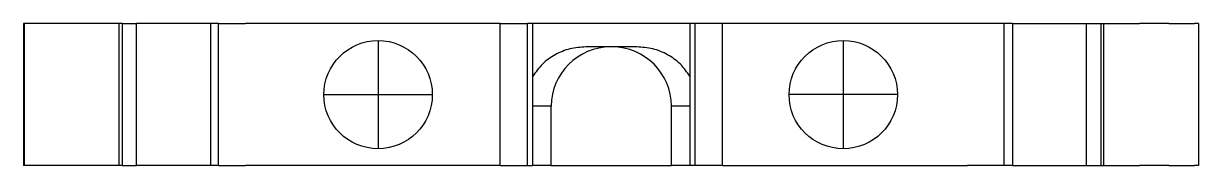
# Model space of a CAD drawing. Header units: inches. Extents: x 0 to 42.5, y 0 to 5.1.
import ezdxf

# ---------------------------------------------------------------- set-up
doc = ezdxf.new("R2010")
doc.units = ezdxf.units.IN
doc.linetypes.add('DOT_CENTER', pattern=[14, 12, -1, 0, -1])

# ---------------------------------------------------------------- blocks, each defined once
blk = doc.blocks.new('UK3N', base_point=(-167.838, 67.475))
at = {"linetype": 'Continuous'}
for p, q in [((-189.075, 70.05), (-189.1, 70.05)), ((-189.1, 70.05), (-189.1, 64.9)), ((-188.929, 70.05), (-189.075, 70.05)), ((-189.075, 70.05), (-189.075, 64.9)), ((-188.004, 70.05), (-188.929, 70.05)), ((-186.934, 70.05), (-188.004, 70.05)), ((-185.642, 70.05), (-186.934, 70.05)), ((-185.534, 70.05), (-185.642, 70.05)), ((-185.642, 64.9), (-185.642, 70.05)), ((-185.534, 70.05), (-185.016, 70.05)), ((-185.534, 70.05), (-185.534, 64.9)), ((-182.339, 70.05), (-185.016, 70.05)), ((-185.016, 64.9), (-185.016, 70.05)), ((-182.339, 70.05), (-182.339, 64.9)), ((-182.046, 70.05), (-182.339, 70.05)), ((-182.046, 70.05), (-181.071, 70.05)), ((-182.046, 64.9), (-182.046, 70.05)), ((-180.718, 70.05), (-181.071, 70.05)), ((-171.848, 70.05), (-180.718, 70.05)), ((-171.848, 70.05), (-170.857, 70.05)), ((-171.848, 64.9), (-171.848, 70.05)), ((-170.675, 70.05), (-170.857, 70.05)), ((-170.857, 64.9), (-170.857, 70.05)), ((-164.975, 70.05), (-170.675, 70.05)), ((-170.675, 70.05), (-170.675, 64.9)), ((-164.793, 70.05), (-164.975, 70.05)), ((-164.975, 64.9), (-164.975, 70.05)), ((-163.802, 70.05), (-164.793, 70.05)), ((-164.793, 64.9), (-164.793, 70.05)), ((-154.932, 70.05), (-163.802, 70.05)), ((-163.802, 64.9), (-163.802, 70.05)), ((-154.579, 70.05), (-154.932, 70.05)), ((-153.604, 70.05), (-154.579, 70.05)), ((-153.311, 70.05), (-153.604, 70.05)), ((-153.604, 64.9), (-153.604, 70.05)), ((-153.311, 70.05), (-150.634, 70.05)), ((-153.311, 70.05), (-153.311, 64.9)), ((-150.634, 64.9), (-150.634, 70.05)), ((-150.634, 70.05), (-150.116, 70.05)), ((-150.116, 70.05), (-150.116, 64.9)), ((-150.116, 70.05), (-150.008, 70.05)), ((-150.008, 70.05), (-148.716, 70.05)), ((-150.008, 64.9), (-150.008, 70.05)), ((-147.646, 70.05), (-148.716, 70.05)), ((-147.646, 70.05), (-146.721, 70.05)), ((-146.575, 70.05), (-146.721, 70.05)), ((-146.575, 70.05), (-146.575, 64.9)), ((-167.85, 69.2), (-168.749, 69.2)), ((-167.8, 69.2), (-167.85, 69.2)), ((-166.901, 69.2), (-167.8, 69.2)), ((-170, 67.05), (-170.675, 67.05)), ((-170, 64.9), (-170, 67.05)), ((-164.975, 67.05), (-165.65, 67.05)), ((-165.65, 64.9), (-165.65, 67.05)), ((-189.075, 64.9), (-189.1, 64.9)), ((-188.929, 64.9), (-189.075, 64.9)), ((-188.004, 64.9), (-188.929, 64.9)), ((-186.934, 64.9), (-188.004, 64.9)), ((-185.642, 64.9), (-186.934, 64.9)), ((-185.534, 64.9), (-185.642, 64.9)), ((-185.534, 64.9), (-185.016, 64.9)), ((-182.339, 64.9), (-185.016, 64.9)), ((-182.046, 64.9), (-182.339, 64.9)), ((-182.046, 64.9), (-181.071, 64.9)), ((-180.718, 64.9), (-181.071, 64.9)), ((-171.848, 64.9), (-180.718, 64.9)), ((-171.848, 64.9), (-170.857, 64.9)), ((-170.857, 64.9), (-170.675, 64.9)), ((-170, 64.9), (-170.675, 64.9)), ((-170, 64.9), (-165.65, 64.9)), ((-164.975, 64.9), (-165.65, 64.9)), ((-164.793, 64.9), (-164.975, 64.9)), ((-163.802, 64.9), (-164.793, 64.9)), ((-163.802, 64.9), (-154.932, 64.9)), ((-154.579, 64.9), (-154.932, 64.9)), ((-153.604, 64.9), (-154.579, 64.9)), ((-153.311, 64.9), (-153.604, 64.9)), ((-153.311, 64.9), (-150.634, 64.9)), ((-150.634, 64.9), (-150.116, 64.9)), ((-150.116, 64.9), (-150.008, 64.9)), ((-150.008, 64.9), (-148.716, 64.9)), ((-147.646, 64.9), (-148.716, 64.9)), ((-147.646, 64.9), (-146.721, 64.9)), ((-146.575, 64.9), (-146.721, 64.9))]:
    blk.add_line(p, q, dxfattribs=at)
at = {"linetype": 'DOT_CENTER'}
for p, q in [((-176.268, 69.433), (-176.268, 65.508)), ((-159.432, 69.433), (-159.432, 65.508)), ((-178.231, 67.471), (-174.306, 67.471)), ((-157.469, 67.471), (-161.394, 67.471))]:
    blk.add_line(p, q, dxfattribs=at)
for centre in [(-176.268, 67.471), (-159.432, 67.471)]:
    blk.add_circle(centre, 1.962)
at = {"linetype": 'Continuous'}
for centre, start, end in [((-167.85, 67.05), 90, 180), ((-167.8, 67.05), 0, 90)]:
    blk.add_arc(centre, 2.15, start, end, dxfattribs=at)
for points, knots in [([(-168.749, 69.2), (-168.943, 69.186), (-169.33, 69.158), (-169.87, 68.933), (-170.343, 68.595), (-170.565, 68.283), (-170.675, 68.128)], [0, 0, 0, 0, 0.579844, 1.157173, 1.73012, 2.297958, 2.297958, 2.297958, 2.297958]), ([(-164.975, 68.128), (-165.085, 68.283), (-165.307, 68.595), (-165.78, 68.933), (-166.32, 69.158), (-166.707, 69.186), (-166.901, 69.2)], [0, 0, 0, 0, 0.567838, 1.140785, 1.718114, 2.297958, 2.297958, 2.297958, 2.297958])]:
    blk.add_open_spline(points, degree=3, knots=knots, dxfattribs=at)

msp = doc.modelspace()

# ---------------------------------------------------------------- block references
msp.add_blockref('UK3N', (21.263, 2.575))

doc.saveas('drawing.dxf')
